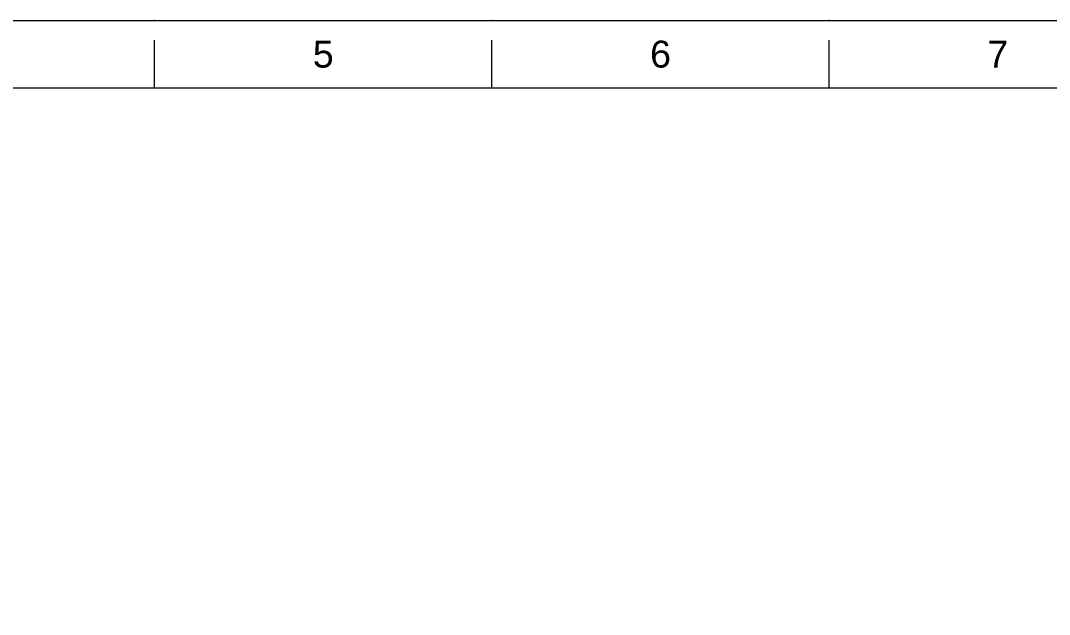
# Model space of a CAD drawing. Header units: millimetres. Extents: x 12315 to 13087, y 2477 to 3022.
# Drawn here: x 12664.1 to 12944.4, y 2860.6 to 3022.4 of the extents above; entities that cross this region are included whole.
import ezdxf

# ---------------------------------------------------------------- set-up
doc = ezdxf.new("R2010")
doc.units = ezdxf.units.MM
doc.layers.add('FORM', color=7, linetype='Continuous', lineweight=13)
doc.styles.get("Standard").update_dxf_attribs({"font": 'arial.ttf'})

msp = doc.modelspace()

# ---------------------------------------------------------------- linework, layer by layer
at = {"layer": 'FORM'}
for p, q in [((12700.63, 3004.04), (12700.63, 3017.04)), ((12792.52, 3004.04), (12792.52, 3017.04)), ((12884.41, 3004.04), (12884.41, 3017.04)), ((13068.19, 3004.04), (12333.06, 3004.04))]:
    msp.add_line(p, q, dxfattribs=at)
msp.add_lwpolyline([(12314.69, 3022.42), (13086.57, 3022.42), (13086.57, 2476.59), (12314.69, 2476.59)], close=True, dxfattribs=at)
for p in [(12700.63, 3022.42), (12792.52, 3022.42), (12884.41, 3022.42)]:
    msp.add_point(p, dxfattribs=at)

# ---------------------------------------------------------------- texts
at = {"layer": 'FORM', "char_height": 7.35, "attachment_point": 5}
for s, insert in [('5', (12746.57, 3013.23)), ('6', (12838.46, 3013.23)), ('7', (12930.35, 3013.23))]:
    msp.add_mtext_dynamic_manual_height_columns(s, width=64.98, gutter_width=16.25, heights=[0], dxfattribs=dict(at, insert=insert))

doc.saveas('drawing.dxf')
